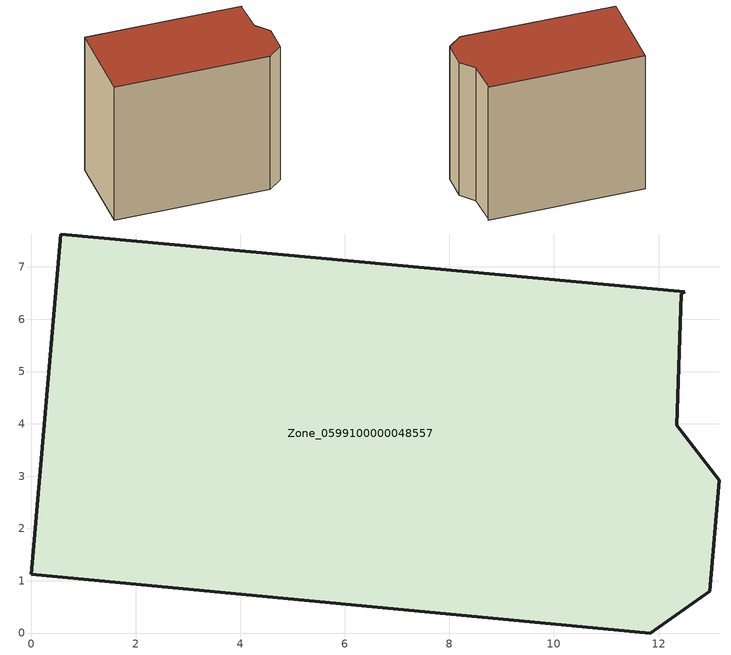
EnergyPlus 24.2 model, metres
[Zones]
Zone_0599100000048557
 floor ground (C_G): 12.98,0.8 11.84,0 0,1.12 0.57,7.63 12.5,6.53 12.43,6.48 12.34,3.97 13.16,2.92 z0
 wall outside (C_F): 11.84,0 12.98,0.8 13.16,2.92 12.34,3.97 12.43,6.48 12.5,6.53 0.57,7.63 0,1.12 11.84,0 z0:11.84
 roof outside (C_R): 12.5,6.53 0.57,7.63 0,1.12 11.84,0 12.98,0.8 13.16,2.92 12.34,3.97 12.43,6.48 z11.84
[BUILDING]
Pand.0599100000048557: North Axis=0; Terrain=City; Loads Convergence Tolerance Value=0.04; Temperature Convergence Tolerance Value=0.4; Solar Distribution=FullExterior; Maximum Number of Warmup Days=25; Minimum Number of Warmup Days=1
[Site:Location]
Rotterdam.The.Hague.AP_ZH_NLD Design_Conditions: Latitude=51.96; Longitude=4.45; Time Zone=1; Elevation=-4.5
[SITE:GROUNDTEMPERATURE:BUILDINGSURFACE]
18, 18, 18, 18, 18, 18, 18, 18, 18, 18, 18, 18
[MATERIAL] Thermal Absorptance=0.9; Solar Absorptance=0.7; Visible Absorptance=0.7
Name | Roughness | Thickness | Conductivity | Density | Specific Heat
G.TI.1946 | MediumSmooth | 0.15 | 1 | 540 | 1210
F.TI.1946 | Rough | 0.3 | 0.857143 | 1920 | 840
R.TI.1946 | MediumRough | 0.2 | 0.1 | 1500 | 1000
[CONSTRUCTION]
C_G: G.TI.1946
C_F: F.TI.1946
C_R: R.TI.1946
[ZONE]
Zone_0599100000048557: Type=1; Multiplier=1; Ceiling Height=Autocalculate; Volume=Autocalculate; Floor Area=autocalculate; Part of Total Floor Area=Yes
[ZONEINFILTRATION:DESIGNFLOWRATE]
Infil_Zone_0599100000048557: Zone or ZoneList or Space or SpaceList=Zone_0599100000048557; Schedule=AlwaysOn; Design Flow Rate Calculation Method=Flow/Area; Flow Rate per Floor Area=0.003; Constant Term Coefficient=1; Temperature Term Coefficient=0; Velocity Term Coefficient=0; Velocity Squared Term Coefficient=0
[HVACTEMPLATE:ZONE:IDEALLOADSAIRSYSTEM]
Zone_0599100000048557: Maximum Heating Supply Air Temperature=50; Minimum Cooling Supply Air Temperature=13; Maximum Heating Supply Air Humidity Ratio=0.0156; Minimum Cooling Supply Air Humidity Ratio=0.0077; Heating Limit=NoLimit; Cooling Limit=NoLimit; Dehumidification Control Type=ConstantSensibleHeatRatio; Cooling Sensible Heat Ratio=0.7; Dehumidification Setpoint=60; Humidification Control Type=None; Humidification Setpoint=30; Outdoor Air Method=None; Outdoor Air Flow Rate per Person=0.00944; Outdoor Air Flow Rate per Zone Floor Area=0; Outdoor Air Flow Rate per Zone=0; Demand Controlled Ventilation Type=None; Outdoor Air Economizer Type=NoEconomizer; Heat Recovery Type=None; Sensible Heat Recovery Effectiveness=0.7; Latent Heat Recovery Effectiveness=0.65
[ZONECONTROL:THERMOSTAT]
ThermostatControl_Zone_0599100000048557: Zone or ZoneList=Zone_0599100000048557; Control Type Schedule=DualSetpointControlType; Control 1=Thermostat_Zone_0599100000048557; Temperature Difference Between Cutout And Setpoint=0
[THERMOSTATSETPOINT:DUALSETPOINT]
Thermostat_Zone_0599100000048557: Heating Setpoint Temperature Schedule=HeatingSetpoint_Zone_0599100000048557; Cooling Setpoint Temperature Schedule=CoolingSetpoint_Zone_0599100000048557
[SCHEDULE:COMPACT]
HeatingSetpoint_Zone_0599100000048557: Through: 12/31, For: AllDays, Until: 24:00, 21
CoolingSetpoint_Zone_0599100000048557: Through: 12/31, For: AllDays, Until: 24:00, 24
DualSetpointControlType: Through: 12/31, For: AllDays, Until: 24:00, 4
AlwaysOn: Through: 12/31, For: AllDays, Until: 24:00, 1
